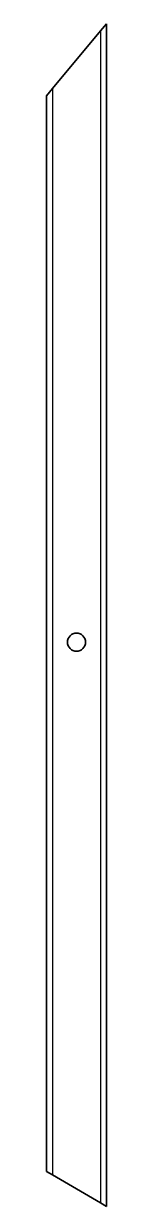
# Model space of a CAD drawing. Header units: inches. Extents: x 0 to 30, y 0 to 587.
import ezdxf

# ---------------------------------------------------------------- set-up
doc = ezdxf.new("R2010")
doc.units = ezdxf.units.IN
doc.header["$MEASUREMENT"] = 0
doc.layers.add('SIMUMAK Visible (ISO)', color=7, linetype='Continuous', lineweight=35)
doc.layers.add('SIMUMAK Visible Narrow (ISO)', color=7, linetype='Continuous', lineweight=25)

# ---------------------------------------------------------------- blocks, each defined once
blk = doc.blocks.new('DIN 30 x 30 x 2 00000006_Sheet_5_2450D 30x30x2mm')
at = {"layer": 'SIMUMAK Visible (ISO)'}
for p, q in [((12, 289.92), (-12, 261.32)), ((12, 289.92), (15, 293.49)), ((15, 293.49), (15, -293.49)), ((-15, 257.74), (-12, 261.32)), ((-15, 257.74), (-15, -276.17)), ((-12, -277.91), (-15, -276.17)), ((-12, -277.91), (12, -291.76)), ((15, -293.49), (12, -291.76))]:
    blk.add_line(p, q, dxfattribs=at)
blk.add_circle((0, -13.48), 4.5, dxfattribs=at)
at = {"layer": 'SIMUMAK Visible Narrow (ISO)'}
for p, q in [((12, 289.92), (12, -291.76)), ((-12, 261.32), (-12, -277.91))]:
    blk.add_line(p, q, dxfattribs=at)

msp = doc.modelspace()

# ---------------------------------------------------------------- block references
msp.add_blockref('DIN 30 x 30 x 2 00000006_Sheet_5_2450D 30x30x2mm', (15, 293.49))

doc.saveas('drawing.dxf')
